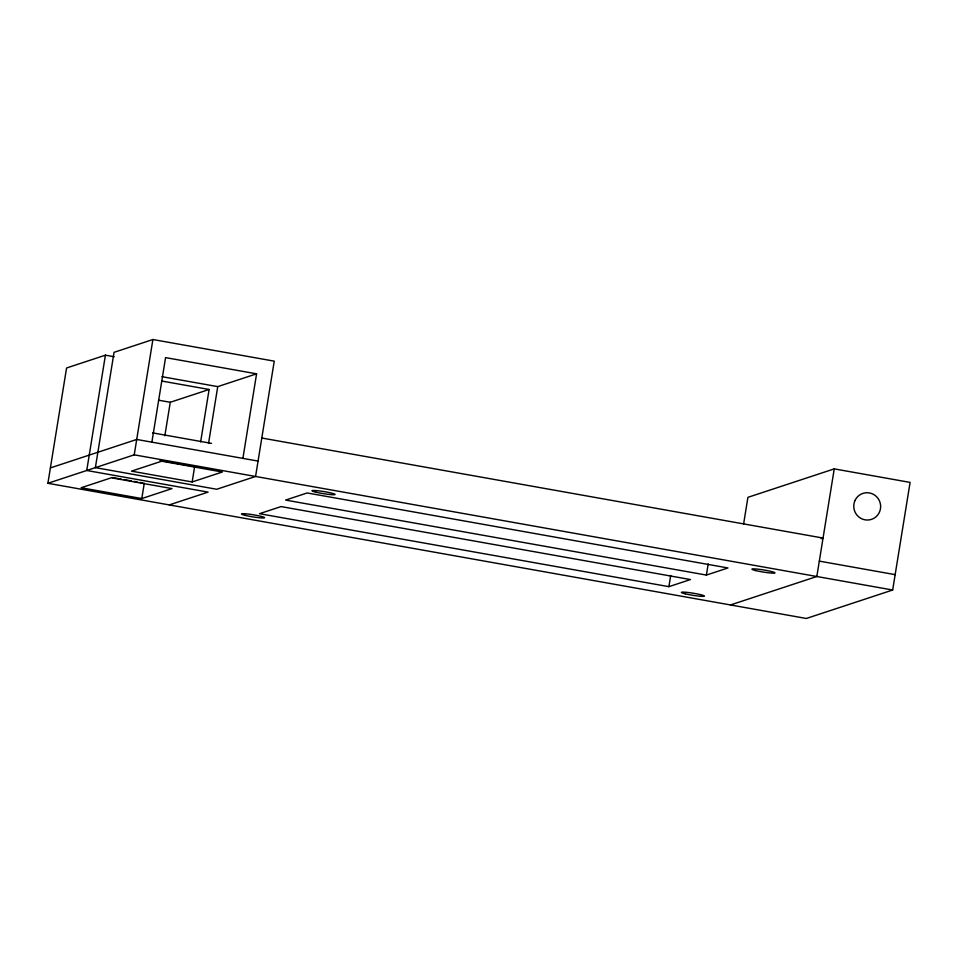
<?xml version="1.0" encoding="UTF-8"?>
<svg xmlns="http://www.w3.org/2000/svg" width="958" height="958" viewBox="0 0 958 958"><rect width="100%" height="100%" fill="white"/><g stroke="black" fill="none" stroke-linecap="round" stroke-linejoin="round"><path stroke-width="1.44" d="M743.636 523.834L747.923 497.334L834.25 468.881L910.1 482.401L892.664 590.02L806.337 618.473L47.9 483.287L66.581 367.98L105.416 355.179L114.194 356.735M105.416 355.179L86.747 470.486L208.102 492.113L169.255 504.914M47.9 483.287L134.228 454.834L152.897 339.527L274.251 361.154L255.57 476.461L216.724 489.263L95.381 467.636L114.05 352.328L152.897 339.527M141.796 498.555L172.009 488.604L111.332 477.791L81.119 487.742L141.796 498.555L144.287 483.179M151.879 442.165L165.578 357.609L256.588 373.824L242.901 458.379M164.836 435.806L170.273 402.276L209.119 389.475L200.617 441.961M192.151 481.958L222.364 472.007L161.686 461.193L131.474 471.144L192.151 481.958L194.642 466.582L191.744 466.067M208.533 443.482L217.741 386.625L256.588 373.824M668.888 586.667L690.467 579.554L281.053 506.578L259.474 513.692L668.888 586.667L670.696 575.483M706.393 575.075L727.972 567.962L307.183 492.963L285.604 500.076L706.393 575.075L708.202 563.903M834.25 468.881L816.827 576.5L730.487 604.953M50.391 467.911L136.719 439.459L258.061 461.085M821.126 538.695L823.054 538.061L261.797 438.022M161.962 376.686L217.741 386.625M162.142 381.104L209.119 389.475M158.525 400.181L170.273 402.276M152.645 432.884L211.514 443.374M819.318 561.125L895.155 574.644M134.228 454.834L892.664 590.02M159.962 460.403L178.751 463.756M181.637 464.271L188.858 465.552M112.493 477.515L121.163 479.06M124.061 479.575L131.282 480.868M134.168 481.383L137.054 481.898M139.952 482.413L142.838 482.928M755.802 570.585A11.724 1.066 9.2 0 0 774.771 573.028A11.724 1.066 9.2 0 0 759.634 569.375A11.724 1.066 9.2 0 0 755.802 570.585M685.21 593.804A11.724 1.066 9.2 0 0 704.25 596.271A11.724 1.066 9.2 0 0 689.269 592.631A11.724 1.066 9.2 0 0 685.21 593.804M245.452 515.428A11.724 1.066 9.2 0 0 264.384 517.859A11.724 1.066 9.2 0 0 249.188 514.195A11.724 1.066 9.2 0 0 245.452 515.428M315.948 492.196A11.724 1.066 9.2 0 0 334.881 494.615A11.724 1.066 9.2 0 0 319.685 490.963A11.724 1.066 9.2 0 0 315.948 492.196M854.943 500.615A13.687 13.424 71.8 0 0 868.523 519.99A13.687 13.424 71.8 0 0 878.127 498.543A13.687 13.424 71.8 0 0 854.943 500.615"/></g></svg>
